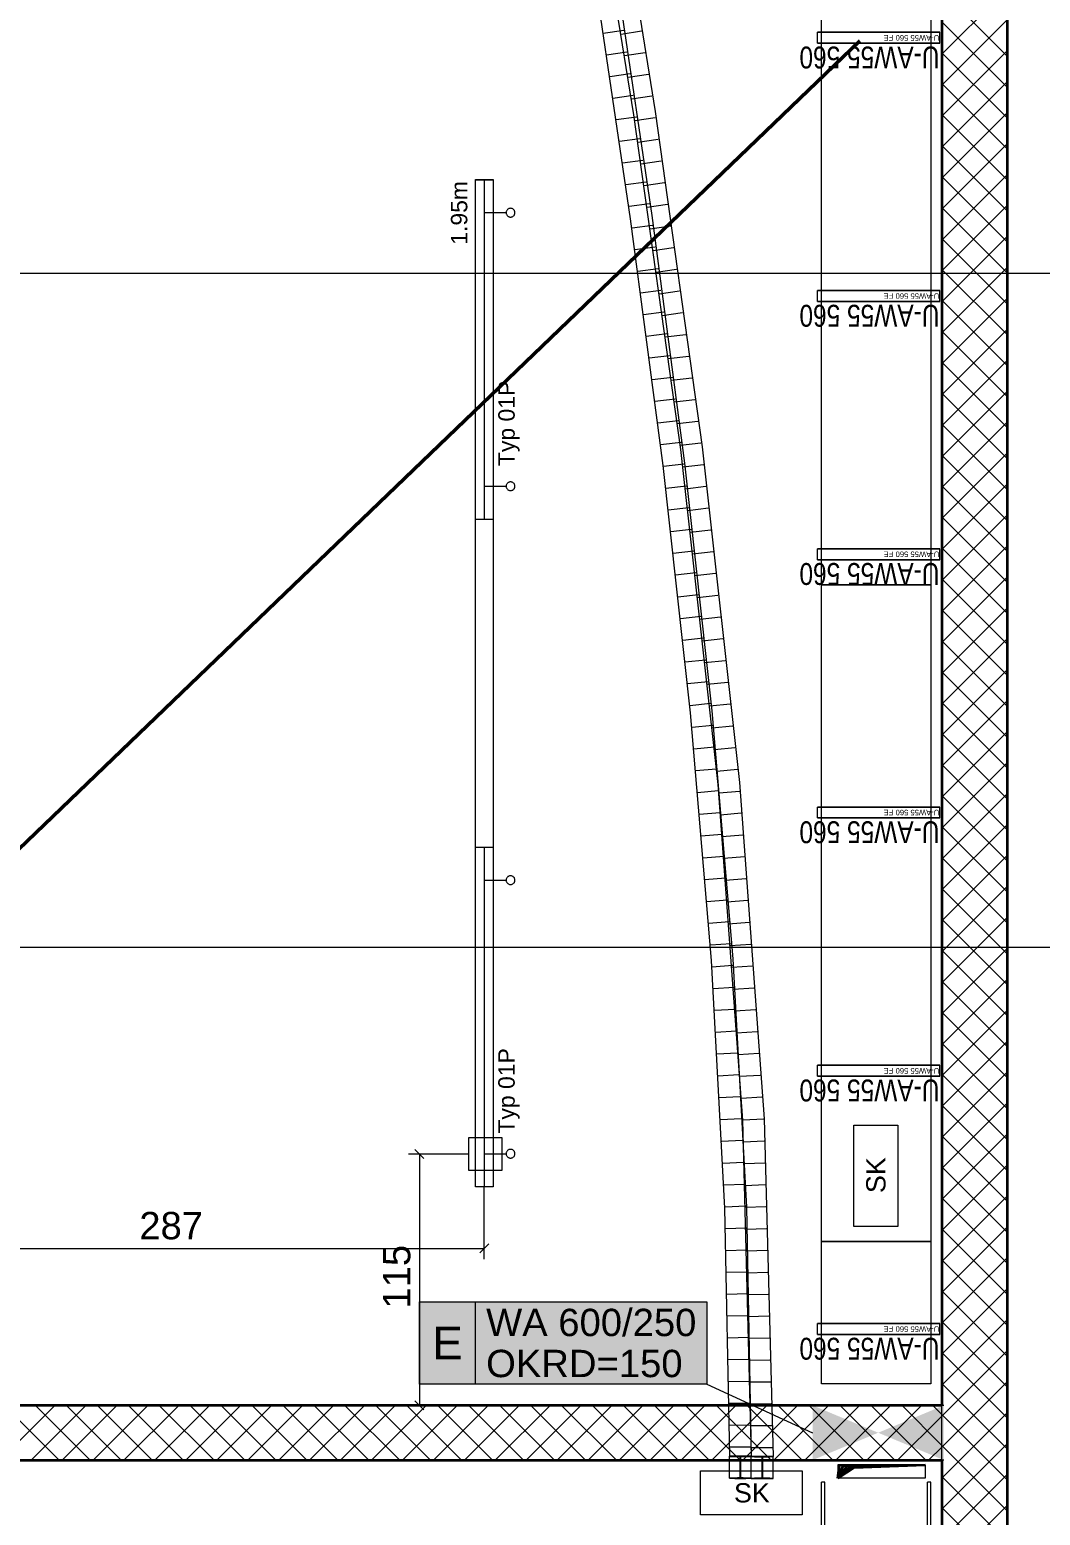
# Model space of a CAD drawing. Extents: x -1132 to 613, y -179 to 712.
# Drawn here: x -30 to 62.4, y 147.8 to 283.5 of the extents above; entities that cross this region are included whole.
import ezdxf
from ezdxf.lldxf.tags import DXFTag

# ---------------------------------------------------------------- set-up
doc = ezdxf.new("R2010")
doc.units = 0
doc.linetypes.add('_Hiddenline_', pattern=[3, 2, -1])
doc.layers.get('0').update_dxf_attribs({"lineweight": 13})
for name, color, linetype, lineweight in [('A-WALL-____-MCUT', 7, 'Continuous', 35), ('A-WALL-____-PATT', 7, 'Continuous', 35), ('S-GRID-____-OTLN', 7, 'Continuous', 5)]:
    doc.layers.add(name, color=color, linetype=linetype, lineweight=lineweight)
for name, color, linetype, lineweight, true_color in [('EL01_VVV_Mass', 7, 'Continuous', 13, 0xb2b200), ('EL01_WAN_Aussparung Wand', 7, 'Continuous', 13, 0x7f5f3f), ('EL01_WAN_Aussparung Wand Text', 7, 'Continuous', 13, 0x7f5f3f), ('EL01_WAN_Leuchten', 7, 'Continuous', 13, 0x0080ff), ('EL01_WAN_Leuchtentyp', 7, 'Continuous', 13, 0x0099ff), ('EL01_WAN_Licht', 7, 'Continuous', 13, 0x0080ff), ('EL01_WAN_Schlaufkasten', 1, 'Continuous', 13, 0xff0000), ('EL01_WAN_Trassen', 40, 'Continuous', 13, 0xffbf00), ('EL01_WAN_Trassen Befestigung', 7, 'Continuous', 13, 0xb2b200), ('EL01_WAN_Verteiler', 1, 'Continuous', 13, 0xff0000), ('X_Geometrie', 3, 'Continuous', 50, 0x00ff00)]:
    doc.layers.add(name, color=color, linetype=linetype, lineweight=lineweight, true_color=true_color)
doc.styles.get("Standard").update_dxf_attribs({"font": 'arial.ttf'})
tags = doc.linetypes.add('_Rasterlinie_', pattern=[0.375, 0.2, -0.05, 0.075, -0.05]).pattern_tags.tags
tags[10:11] = [DXFTag(74, 4), DXFTag(75, 0), DXFTag(340, '0'), DXFTag(46, 1.0), DXFTag(50, 0.0), DXFTag(44, 0.0), DXFTag(45, 0.0)]
tags[8:9] = [DXFTag(74, 4), DXFTag(75, 0), DXFTag(340, '0'), DXFTag(46, 1.0), DXFTag(50, 0.0), DXFTag(44, 0.0), DXFTag(45, 0.0)]
tags[6:7] = [DXFTag(74, 4), DXFTag(75, 0), DXFTag(340, '0'), DXFTag(46, 1.0), DXFTag(50, 0.0), DXFTag(44, 0.0), DXFTag(45, 0.0)]
tags[4:5] = [DXFTag(74, 4), DXFTag(75, 0), DXFTag(340, '0'), DXFTag(46, 1.0), DXFTag(50, 0.0), DXFTag(44, 0.0), DXFTag(45, 0.0)]
tags = doc.linetypes.add('STRICHPUNKT2', pattern=[12.7, 6.35, -3.175, 0, -3.175]).pattern_tags.tags
tags[10:11] = [DXFTag(74, 4), DXFTag(75, 0), DXFTag(340, '0'), DXFTag(46, 0.0), DXFTag(50, 0.0), DXFTag(44, 0.0), DXFTag(45, 0.0)]
tags[8:9] = [DXFTag(74, 4), DXFTag(75, 0), DXFTag(340, '0'), DXFTag(46, 0.0), DXFTag(50, 0.0), DXFTag(44, 0.0), DXFTag(45, 0.0)]
tags[6:7] = [DXFTag(74, 4), DXFTag(75, 0), DXFTag(340, '0'), DXFTag(46, 0.0), DXFTag(50, 0.0), DXFTag(44, 0.0), DXFTag(45, 0.0)]
tags[4:5] = [DXFTag(74, 4), DXFTag(75, 0), DXFTag(340, '0'), DXFTag(46, 0.0), DXFTag(50, 0.0), DXFTag(44, 0.0), DXFTag(45, 0.0)]

# ---------------------------------------------------------------- blocks, each defined once
blk = doc.blocks.new('Referenz-A0UNPDE96I', base_point=(-1115.89, -117.37))
at = {"layer": 'A-WALL-____-MCUT', "color": 0, "linetype": 'Continuous', "ltscale": 0.35}
for p, q in [((59.39, -113.6), (59.39, 561.48)), ((53.39, 289.78), (53.39, 157.78)), ((53.39, 157.78), (-87.21, 157.78)), ((-87.21, 152.78), (53.39, 152.78)), ((53.39, 152.78), (53.39, 112.78))]:
    blk.add_line(p, q, dxfattribs=at)
at = {"layer": 'A-WALL-____-MCUT', "color": 0, "linetype": 'Continuous', "lineweight": 9, "ltscale": 0.13}
blk.add_line((53.39, 152.78), (53.39, 157.78), dxfattribs=at)
at = {"layer": 'A-WALL-____-PATT', "color": 0, "linetype": 'Continuous', "lineweight": 9, "ltscale": 0.13}
for p, q in [((53.39, 281.27), (59.39, 287.27)), ((59.39, 281.08), (53.39, 287.08)), ((53.39, 278.44), (59.39, 284.44)), ((59.39, 278.25), (53.39, 284.25)), ((53.39, 275.61), (59.39, 281.61)), ((59.39, 275.42), (53.39, 281.42)), ((53.39, 272.78), (59.39, 278.78)), ((59.39, 272.59), (53.39, 278.59)), ((53.39, 269.95), (59.39, 275.95)), ((59.39, 269.76), (53.39, 275.76)), ((53.39, 267.12), (59.39, 273.12)), ((59.39, 266.94), (53.39, 272.94)), ((53.39, 264.3), (59.39, 270.3)), ((59.39, 264.11), (53.39, 270.11)), ((53.39, 261.47), (59.39, 267.47)), ((59.39, 261.28), (53.39, 267.28)), ((53.39, 258.64), (59.39, 264.64)), ((59.39, 258.45), (53.39, 264.45)), ((53.39, 255.81), (59.39, 261.81)), ((59.39, 255.62), (53.39, 261.62)), ((53.39, 252.98), (59.39, 258.98)), ((59.39, 252.79), (53.39, 258.79)), ((53.39, 250.15), (59.39, 256.15)), ((59.39, 249.96), (53.39, 255.96)), ((53.39, 247.33), (59.39, 253.33)), ((59.39, 247.14), (53.39, 253.14)), ((53.39, 244.5), (59.39, 250.5)), ((59.39, 244.31), (53.39, 250.31)), ((53.39, 241.67), (59.39, 247.67)), ((59.39, 241.48), (53.39, 247.48)), ((53.39, 238.84), (59.39, 244.84)), ((59.39, 238.65), (53.39, 244.65)), ((53.39, 236.01), (59.39, 242.01)), ((59.39, 235.82), (53.39, 241.82)), ((53.39, 233.18), (59.39, 239.18)), ((59.39, 232.99), (53.39, 238.99)), ((53.39, 230.35), (59.39, 236.35)), ((59.39, 230.17), (53.39, 236.17)), ((53.39, 227.53), (59.39, 233.53)), ((59.39, 227.34), (53.39, 233.34)), ((53.39, 224.7), (59.39, 230.7)), ((59.39, 224.51), (53.39, 230.51)), ((53.39, 221.87), (59.39, 227.87)), ((59.39, 221.68), (53.39, 227.68)), ((53.39, 219.04), (59.39, 225.04)), ((59.39, 218.85), (53.39, 224.85)), ((53.39, 216.21), (59.39, 222.21)), ((59.39, 216.02), (53.39, 222.02)), ((53.39, 213.38), (59.39, 219.38)), ((59.39, 213.2), (53.39, 219.2)), ((53.39, 210.56), (59.39, 216.56)), ((59.39, 210.37), (53.39, 216.37)), ((53.39, 207.73), (59.39, 213.73)), ((59.39, 207.54), (53.39, 213.54)), ((53.39, 204.9), (59.39, 210.9)), ((59.39, 204.71), (53.39, 210.71)), ((53.39, 202.07), (59.39, 208.07)), ((59.39, 201.88), (53.39, 207.88)), ((53.39, 199.24), (59.39, 205.24)), ((59.39, 199.05), (53.39, 205.05)), ((53.39, 196.41), (59.39, 202.41)), ((59.39, 196.22), (53.39, 202.22)), ((53.39, 193.59), (59.39, 199.59)), ((59.39, 193.4), (53.39, 199.4)), ((53.39, 190.76), (59.39, 196.76)), ((59.39, 190.57), (53.39, 196.57)), ((53.39, 187.93), (59.39, 193.93)), ((59.39, 187.74), (53.39, 193.74)), ((53.39, 185.1), (59.39, 191.1)), ((59.39, 184.91), (53.39, 190.91)), ((53.39, 182.27), (59.39, 188.27)), ((59.39, 182.08), (53.39, 188.08)), ((53.39, 179.44), (59.39, 185.44)), ((59.39, 179.25), (53.39, 185.25)), ((53.39, 176.61), (59.39, 182.61)), ((59.39, 176.43), (53.39, 182.43)), ((53.39, 173.79), (59.39, 179.79)), ((59.39, 173.6), (53.39, 179.6)), ((53.39, 170.96), (59.39, 176.96)), ((59.39, 170.77), (53.39, 176.77)), ((53.39, 168.13), (59.39, 174.13)), ((59.39, 167.94), (53.39, 173.94)), ((53.39, 165.3), (59.39, 171.3)), ((59.39, 165.11), (53.39, 171.11)), ((53.39, 162.47), (59.39, 168.47)), ((59.39, 162.28), (53.39, 168.28)), ((53.39, 159.64), (59.39, 165.64)), ((59.39, 159.46), (53.39, 165.46)), ((53.39, 156.82), (59.39, 162.82)), ((59.39, 156.63), (53.39, 162.63)), ((53.39, 153.99), (59.39, 159.99)), ((59.39, 153.8), (53.39, 159.8)), ((-32.68, 152.78), (-27.68, 157.78)), ((-27.28, 152.78), (-32.28, 157.78)), ((-29.85, 152.78), (-24.85, 157.78)), ((-24.45, 152.78), (-29.45, 157.78)), ((-27.02, 152.78), (-22.02, 157.78)), ((-21.62, 152.78), (-26.62, 157.78)), ((-24.19, 152.78), (-19.19, 157.78)), ((-18.79, 152.78), (-23.79, 157.78)), ((-21.36, 152.78), (-16.36, 157.78)), ((-15.96, 152.78), (-20.96, 157.78)), ((-18.53, 152.78), (-13.53, 157.78)), ((-13.13, 152.78), (-18.13, 157.78)), ((-15.71, 152.78), (-10.71, 157.78)), ((-10.31, 152.78), (-15.31, 157.78)), ((-12.88, 152.78), (-7.88, 157.78)), ((-7.48, 152.78), (-12.48, 157.78)), ((-10.05, 152.78), (-5.05, 157.78)), ((-4.65, 152.78), (-9.65, 157.78)), ((-7.22, 152.78), (-2.22, 157.78)), ((-1.82, 152.78), (-6.82, 157.78)), ((-4.39, 152.78), (0.61, 157.78)), ((1.01, 152.78), (-3.99, 157.78)), ((-1.56, 152.78), (3.44, 157.78)), ((3.84, 152.78), (-1.16, 157.78)), ((1.26, 152.78), (6.26, 157.78)), ((6.67, 152.78), (1.67, 157.78)), ((4.09, 152.78), (9.09, 157.78)), ((9.49, 152.78), (4.49, 157.78)), ((6.92, 152.78), (11.92, 157.78)), ((12.32, 152.78), (7.32, 157.78)), ((9.75, 152.78), (14.75, 157.78)), ((15.15, 152.78), (10.15, 157.78)), ((12.58, 152.78), (17.58, 157.78)), ((17.98, 152.78), (12.98, 157.78)), ((15.41, 152.78), (20.41, 157.78)), ((20.81, 152.78), (15.81, 157.78)), ((18.24, 152.78), (23.24, 157.78)), ((23.64, 152.78), (18.64, 157.78)), ((21.06, 152.78), (26.06, 157.78)), ((26.46, 152.78), (21.46, 157.78)), ((23.89, 152.78), (28.89, 157.78)), ((29.29, 152.78), (24.29, 157.78)), ((26.72, 152.78), (31.72, 157.78)), ((32.12, 152.78), (27.12, 157.78)), ((29.55, 152.78), (34.55, 157.78)), ((34.95, 152.78), (29.95, 157.78)), ((32.38, 152.78), (37.38, 157.78)), ((37.78, 152.78), (32.78, 157.78)), ((35.21, 152.78), (40.21, 157.78)), ((40.61, 152.78), (35.61, 157.78)), ((38.03, 152.78), (43.03, 157.78)), ((43.43, 152.78), (38.43, 157.78)), ((40.86, 152.78), (45.86, 157.78)), ((46.26, 152.78), (41.26, 157.78)), ((43.69, 152.78), (48.69, 157.78)), ((49.09, 152.78), (44.09, 157.78)), ((46.52, 152.78), (51.52, 157.78)), ((51.92, 152.78), (46.92, 157.78)), ((53.39, 154.14), (49.75, 157.78)), ((53.39, 156.97), (52.58, 157.78)), ((49.35, 152.78), (53.39, 156.82)), ((53.39, 151.16), (59.39, 157.16)), ((59.39, 150.97), (53.39, 156.97)), ((52.18, 152.78), (53.39, 153.99)), ((53.39, 148.33), (59.39, 154.33)), ((59.39, 148.14), (53.39, 154.14)), ((53.39, 145.5), (59.39, 151.5)), ((59.39, 145.31), (53.39, 151.31)), ((53.39, 142.67), (59.39, 148.67)), ((59.39, 142.48), (53.39, 148.48))]:
    blk.add_line(p, q, dxfattribs=at)
at = {"layer": 'S-GRID-____-OTLN', "color": 0, "linetype": '_Rasterlinie_', "ltscale": 0.13}
for p, q in [((-1107.61, 261.28), (119.38, 261.28)), ((-1107.61, 199.68), (103.38, 199.68))]:
    blk.add_line(p, q, dxfattribs=at)
at = {"layer": 'X_Geometrie', "color": 0, "linetype": 'Continuous', "ltscale": 0.5}
blk.add_line((-81.71, 159.91), (45.9, 282.51), dxfattribs=at)
blk = doc.blocks.new('IfcObject-A0UNPDHP6I', base_point=(40.67, 279.98))
at = {"layer": 'EL01_WAN_Trassen', "linetype": 'ByBlock', "lineweight": -2, "ltscale": 0.13}
for p, q in [((42.02, 282.28), (42.02, 283.28)), ((42.02, 282.28), (42.02, 283.28)), ((53.22, 283.28), (42.02, 283.28)), ((42.02, 283.28), (42.02, 283.28)), ((42.02, 283.28), (53.22, 283.28)), ((53.22, 282.28), (53.22, 283.28)), ((53.22, 282.28), (53.22, 283.28)), ((53.22, 283.28), (53.22, 283.28)), ((53.22, 282.28), (42.02, 282.28)), ((42.02, 282.28), (42.02, 282.28)), ((42.02, 282.28), (53.22, 282.28)), ((53.22, 282.28), (53.22, 282.28))]:
    blk.add_line(p, q, dxfattribs=at)
at = {"layer": 'EL01_WAN_Trassen', "lineweight": -2, "attachment_point": 1, "rotation": 180}
for s, insert, char_height in [('{\\fArial;U-AW55 560 FE}', (53.16, 282.53), 0.5), ('{\\W0.8;\\fArial;U-AW55 560}', (53.17, 279.98), 2)]:
    blk.add_mtext(s, dxfattribs=dict(at, insert=insert, char_height=char_height))
blk = doc.blocks.new('IfcObject-A0UNPDI76I', base_point=(40.67, 185.58))
at = {"layer": 'EL01_WAN_Trassen', "linetype": 'ByBlock', "lineweight": -2, "ltscale": 0.13}
for p, q in [((42.02, 187.88), (42.02, 188.88)), ((42.02, 187.88), (42.02, 188.88)), ((53.22, 188.88), (42.02, 188.88)), ((42.02, 188.88), (42.02, 188.88)), ((42.02, 188.88), (53.22, 188.88)), ((53.22, 187.88), (53.22, 188.88)), ((53.22, 187.88), (53.22, 188.88)), ((53.22, 188.88), (53.22, 188.88)), ((53.22, 187.88), (42.02, 187.88)), ((42.02, 187.88), (42.02, 187.88)), ((42.02, 187.88), (53.22, 187.88)), ((53.22, 187.88), (53.22, 187.88))]:
    blk.add_line(p, q, dxfattribs=at)
at = {"layer": 'EL01_WAN_Trassen', "lineweight": -2, "attachment_point": 1, "rotation": 180}
for s, insert, char_height in [('{\\W0.8;\\fArial;U-AW55 560}', (53.17, 185.58), 2), ('{\\fArial;U-AW55 560 FE}', (53.16, 188.13), 0.5)]:
    blk.add_mtext(s, dxfattribs=dict(at, insert=insert, char_height=char_height))
blk = doc.blocks.new('Kabelkanal-A0UNPDM76I', base_point=(42.39, 159.78))
at = {"color": 0, "linetype": 'ByBlock', "lineweight": -2, "ltscale": 0.13}
for p, q in [((42.39, 159.78), (42.39, 172.78)), ((42.39, 172.78), (52.39, 172.78)), ((52.39, 172.78), (52.39, 159.78)), ((52.39, 159.78), (42.39, 159.78))]:
    blk.add_line(p, q, dxfattribs=at)
blk = doc.blocks.new('Kabelkanal-A0UNPDO56I', base_point=(42.39, 172.78))
at = {"color": 0, "linetype": 'ByBlock', "lineweight": -2, "ltscale": 0.13}
for p, q in [((42.39, 172.78), (42.39, 232.78)), ((42.39, 232.78), (52.39, 232.78)), ((52.39, 232.78), (52.39, 172.78)), ((52.39, 172.78), (42.39, 172.78))]:
    blk.add_line(p, q, dxfattribs=at)
blk = doc.blocks.new('Kabelleiter-A0UNPDO76I', base_point=(42.39, 124.78))
at = {"color": 0, "linetype": 'ByBlock', "lineweight": -2, "ltscale": 0.13}
for p, q in [((42.39, 124.78), (42.39, 150.78)), ((42.69, 150.78), (42.39, 150.78)), ((42.69, 124.78), (42.69, 150.78)), ((52.09, 124.78), (52.09, 150.78)), ((52.39, 150.78), (52.09, 150.78)), ((52.39, 124.78), (52.39, 150.78)), ((52.39, 145.53), (42.39, 145.53)), ((42.39, 145.53), (42.39, 145.03)), ((52.39, 145.53), (52.39, 145.03)), ((52.39, 145.03), (42.39, 145.03)), ((52.39, 139.53), (42.39, 139.53)), ((42.39, 139.53), (42.39, 139.03)), ((52.39, 139.03), (42.39, 139.03)), ((52.39, 139.53), (52.39, 139.03)), ((52.39, 133.53), (42.39, 133.53)), ((42.39, 133.53), (42.39, 133.03)), ((52.39, 133.53), (52.39, 133.03)), ((52.39, 133.03), (42.39, 133.03)), ((52.39, 127.53), (42.39, 127.53)), ((42.39, 127.53), (42.39, 127.03)), ((52.39, 127.03), (42.39, 127.03)), ((52.39, 127.53), (52.39, 127.03)), ((42.69, 124.78), (42.39, 124.78)), ((52.39, 124.78), (52.09, 124.78))]:
    blk.add_line(p, q, dxfattribs=at)
blk = doc.blocks.new('Kabelkanal-A0UNPDOV6I', base_point=(43.87, 151.16))
at = {"color": 0, "linetype": 'ByBlock', "lineweight": -2, "ltscale": 0.13}
for p, q in [((43.87, 152.36), (43.87, 151.16)), ((51.87, 152.36), (43.87, 152.36)), ((51.87, 152.36), (51.87, 151.16)), ((51.87, 151.16), (43.87, 151.16))]:
    blk.add_line(p, q, dxfattribs=at)
at = {"color": 0, "lineweight": 35}
for p, q in [((43.87, 151.16), (44.04, 152.33)), ((43.87, 151.16), (44.38, 152.28)), ((43.87, 151.16), (44.71, 152.23)), ((43.87, 151.16), (45.05, 152.18)), ((43.87, 151.16), (45.39, 152.13)), ((44.04, 152.33), (51.87, 152.36)), ((44.38, 152.28), (51.87, 152.36)), ((44.71, 152.23), (51.87, 152.36)), ((45.05, 152.18), (51.87, 152.36)), ((45.39, 152.13), (51.87, 152.36))]:
    blk.add_line(p, q, dxfattribs=at)
at = {"color": 0, "linetype": '_Hiddenline_', "lineweight": 18}
for p, q in [((45.27, 152.15), (43.87, 151.16)), ((51.87, 152.36), (45.27, 152.15))]:
    blk.add_line(p, q, dxfattribs=at)
blk = doc.blocks.new('IfcObject-A0UNPDOZ6I', base_point=(40.67, 232.78))
at = {"layer": 'EL01_WAN_Trassen', "linetype": 'ByBlock', "lineweight": -2, "ltscale": 0.13}
for p, q in [((42.02, 235.08), (42.02, 236.08)), ((42.02, 235.08), (42.02, 236.08)), ((53.22, 236.08), (42.02, 236.08)), ((42.02, 236.08), (42.02, 236.08)), ((42.02, 236.08), (53.22, 236.08)), ((53.22, 235.08), (42.02, 235.08)), ((42.02, 235.08), (42.02, 235.08)), ((42.02, 235.08), (53.22, 235.08)), ((53.22, 235.08), (53.22, 236.08)), ((53.22, 235.08), (53.22, 236.08)), ((53.22, 236.08), (53.22, 236.08)), ((53.22, 235.08), (53.22, 235.08))]:
    blk.add_line(p, q, dxfattribs=at)
at = {"layer": 'EL01_WAN_Trassen', "lineweight": -2, "attachment_point": 1, "rotation": 180}
for s, insert, char_height in [('{\\fArial;U-AW55 560 FE}', (53.16, 235.33), 0.5), ('{\\W0.8;\\fArial;U-AW55 560}', (53.17, 232.78), 2)]:
    blk.add_mtext(s, dxfattribs=dict(at, insert=insert, char_height=char_height))
blk = doc.blocks.new('Wanddurchbruch-A0UNPDQB6I', base_point=(41.57, 152.8))
at = {"color": 0, "linetype": 'ByBlock', "lineweight": -2, "ltscale": 0.13}
for p, q in [((53.57, 157.8), (41.57, 157.8)), ((53.57, 152.8), (41.57, 152.8))]:
    blk.add_line(p, q, dxfattribs=at)
for points in [[(47.57, 155.3), (41.57, 155.3), (41.57, 157.8)], [(53.57, 155.3), (47.57, 155.3), (53.57, 157.8)], [(41.57, 152.8), (47.57, 155.3), (41.57, 155.3)], [(53.57, 152.8), (53.57, 155.3), (47.57, 155.3)]]:
    blk.add_solid(points, dxfattribs=at)
blk = doc.blocks.new('Durchbruch beschriften-A0UNPDQD6I', base_point=(5.65, 155.3))
at = {"color": 0, "linetype": 'ByBlock', "lineweight": -2, "ltscale": 0.13}
for p, q in [((5.65, 159.75), (5.65, 167.25)), ((5.65, 167.25), (31.92, 167.25)), ((10.77, 159.75), (10.77, 167.25)), ((31.92, 167.25), (31.92, 159.75)), ((31.92, 159.75), (5.65, 159.75)), ((31.92, 159.75), (41.57, 155.3))]:
    blk.add_line(p, q, dxfattribs=at)
at = {"color": 7, "linetype": 'ByBlock', "lineweight": -2, "ltscale": 0.13, "true_color": 0xffffff}
for points in [[(31.92, 159.75), (5.65, 159.75), (31.92, 167.25)], [(5.65, 159.75), (31.92, 167.25), (5.65, 167.25)], [(31.92, 167.25), (5.65, 167.25), (5.65, 167.25)], [(31.92, 159.75), (31.92, 159.75), (5.65, 159.75)]]:
    blk.add_solid(points, dxfattribs=at)
at = {"color": 0, "linetype": 'ByBlock', "lineweight": -2, "ltscale": 0.13, "char_height": 2.5, "attachment_point": 1}
for s, insert in [('{\\fArial; WA 600/250 }', (10.77, 166.63)), ('{\\fArial; OKRD=150 }', (10.77, 162.88))]:
    blk.add_mtext(s, dxfattribs=dict(at, insert=insert))
at = {"color": 40, "linetype": 'ByBlock', "lineweight": -2, "ltscale": 0.13, "true_color": 0xffbf00, "insert": (6.81, 165), "char_height": 3, "attachment_point": 1}
blk.add_mtext('{\\fArial;E}', dxfattribs=at)
blk = doc.blocks.new('IfcObject-A0UNPDR76I', base_point=(40.67, 161.98))
at = {"layer": 'EL01_WAN_Trassen', "linetype": 'ByBlock', "lineweight": -2, "ltscale": 0.13}
for p, q in [((42.02, 164.28), (42.02, 165.28)), ((42.02, 164.28), (42.02, 165.28)), ((53.22, 165.28), (42.02, 165.28)), ((42.02, 165.28), (42.02, 165.28)), ((42.02, 165.28), (53.22, 165.28)), ((53.22, 164.28), (42.02, 164.28)), ((42.02, 164.28), (42.02, 164.28)), ((42.02, 164.28), (53.22, 164.28)), ((53.22, 164.28), (53.22, 165.28)), ((53.22, 164.28), (53.22, 165.28)), ((53.22, 165.28), (53.22, 165.28)), ((53.22, 164.28), (53.22, 164.28))]:
    blk.add_line(p, q, dxfattribs=at)
at = {"layer": 'EL01_WAN_Trassen', "lineweight": -2, "attachment_point": 1, "rotation": 180}
for s, insert, char_height in [('{\\fArial;U-AW55 560 FE}', (53.16, 164.53), 0.5), ('{\\W0.8;\\fArial;U-AW55 560}', (53.17, 161.98), 2)]:
    blk.add_mtext(s, dxfattribs=dict(at, insert=insert, char_height=char_height))
blk = doc.blocks.new('Kabelkanal-A0UNPDR96I', base_point=(42.39, 232.78))
at = {"color": 0, "linetype": 'ByBlock', "lineweight": -2, "ltscale": 0.13}
for p, q in [((42.39, 232.78), (42.39, 287.78)), ((42.39, 287.78), (52.39, 287.78)), ((52.39, 287.78), (52.39, 232.78)), ((52.39, 232.78), (42.39, 232.78))]:
    blk.add_line(p, q, dxfattribs=at)
blk = doc.blocks.new('IfcObject-A0UNPDSL6I', base_point=(40.67, 209.18))
at = {"layer": 'EL01_WAN_Trassen', "linetype": 'ByBlock', "lineweight": -2, "ltscale": 0.13}
for p, q in [((42.02, 211.48), (42.02, 212.48)), ((42.02, 211.48), (42.02, 212.48)), ((53.22, 212.48), (42.02, 212.48)), ((42.02, 212.48), (42.02, 212.48)), ((42.02, 212.48), (53.22, 212.48)), ((53.22, 211.48), (53.22, 212.48)), ((53.22, 211.48), (53.22, 212.48)), ((53.22, 212.48), (53.22, 212.48)), ((53.22, 211.48), (42.02, 211.48)), ((42.02, 211.48), (42.02, 211.48)), ((42.02, 211.48), (53.22, 211.48)), ((53.22, 211.48), (53.22, 211.48))]:
    blk.add_line(p, q, dxfattribs=at)
at = {"layer": 'EL01_WAN_Trassen', "lineweight": -2, "attachment_point": 1, "rotation": 180}
for s, insert, char_height in [('{\\fArial;U-AW55 560 FE}', (53.16, 211.73), 0.5), ('{\\W0.8;\\fArial;U-AW55 560}', (53.17, 209.18), 2)]:
    blk.add_mtext(s, dxfattribs=dict(at, insert=insert, char_height=char_height))
blk = doc.blocks.new('IfcObject-A0UNPDT56I', base_point=(40.67, 256.38))
at = {"layer": 'EL01_WAN_Trassen', "linetype": 'ByBlock', "lineweight": -2, "ltscale": 0.13}
for p, q in [((42.02, 258.68), (42.02, 259.68)), ((42.02, 258.68), (42.02, 259.68)), ((53.22, 259.68), (42.02, 259.68)), ((42.02, 259.68), (42.02, 259.68)), ((42.02, 259.68), (53.22, 259.68)), ((53.22, 258.68), (53.22, 259.68)), ((53.22, 258.68), (53.22, 259.68)), ((53.22, 259.68), (53.22, 259.68)), ((53.22, 258.68), (42.02, 258.68)), ((42.02, 258.68), (42.02, 258.68)), ((42.02, 258.68), (53.22, 258.68)), ((53.22, 258.68), (53.22, 258.68))]:
    blk.add_line(p, q, dxfattribs=at)
at = {"layer": 'EL01_WAN_Trassen', "lineweight": -2, "attachment_point": 1, "rotation": 180}
for s, insert, char_height in [('{\\fArial;U-AW55 560 FE}', (53.16, 258.93), 0.5), ('{\\W0.8;\\fArial;U-AW55 560}', (53.17, 256.38), 2)]:
    blk.add_mtext(s, dxfattribs=dict(at, insert=insert, char_height=char_height))
blk = doc.blocks.new('Maß-A0UNPE5V6I', base_point=(-46.33, 171.15))
at = {"color": 0, "lineweight": -2}
for p, q in [((-45.91, 171.15), (-45.91, 177.88)), ((11.57, 171.15), (11.57, 177.78)), ((-45.5, 172.56), (-46.33, 171.73)), ((11.98, 172.56), (11.16, 171.73)), ((-45.91, 172.15), (11.57, 172.15))]:
    blk.add_line(p, q, dxfattribs=at)
at = {"color": 0, "lineweight": -2, "insert": (-19.96, 175.48), "char_height": 2.5, "attachment_point": 1}
blk.add_mtext('{\\fArial;287}', dxfattribs=at)
blk = doc.blocks.new('Wickelfalzrohr-A0UNPEF56I', base_point=(35.97, 151.11))
at = {"color": 0, "lineweight": -2}
for p, q in [((36.01, 153.13), (35.97, 153.13)), ((35.97, 153.13), (36.01, 153.12)), ((35.97, 151.13), (35.97, 153.13)), ((36.11, 153.13), (36.01, 153.13)), ((36.01, 153.12), (36.11, 153.12)), ((36.27, 153.14), (36.11, 153.13)), ((36.11, 153.12), (36.27, 153.11)), ((36.47, 153.14), (36.27, 153.14)), ((36.27, 153.11), (36.47, 153.11)), ((36.71, 153.14), (36.47, 153.14)), ((36.47, 153.11), (36.71, 153.11)), ((36.97, 153.14), (36.71, 153.14)), ((36.71, 153.11), (36.97, 153.11)), ((37.23, 153.14), (36.97, 153.14)), ((36.97, 153.11), (37.23, 153.11)), ((37.47, 153.14), (37.23, 153.14)), ((37.23, 153.11), (37.47, 153.11)), ((37.68, 153.14), (37.47, 153.14)), ((37.47, 153.11), (37.68, 153.11)), ((37.84, 153.13), (37.68, 153.14)), ((37.68, 153.11), (37.84, 153.12)), ((37.94, 153.13), (37.84, 153.13)), ((37.84, 153.12), (37.94, 153.12)), ((37.94, 153.12), (37.97, 153.13)), ((37.97, 153.13), (37.94, 153.13)), ((37.97, 151.13), (37.97, 153.13)), ((36.01, 151.13), (35.97, 151.13)), ((35.97, 151.13), (36.01, 151.12)), ((36.11, 151.13), (36.01, 151.13)), ((36.01, 151.12), (36.11, 151.12)), ((36.27, 151.14), (36.11, 151.13)), ((36.11, 151.12), (36.27, 151.11)), ((36.47, 151.14), (36.27, 151.14)), ((36.27, 151.11), (36.47, 151.11)), ((36.71, 151.14), (36.47, 151.14)), ((36.47, 151.11), (36.71, 151.11)), ((36.97, 151.14), (36.71, 151.14)), ((36.71, 151.11), (36.97, 151.11)), ((37.23, 151.14), (36.97, 151.14)), ((36.97, 151.11), (37.23, 151.11)), ((37.47, 151.14), (37.23, 151.14)), ((37.23, 151.11), (37.47, 151.11)), ((37.68, 151.14), (37.47, 151.14)), ((37.47, 151.11), (37.68, 151.11)), ((37.84, 151.13), (37.68, 151.14)), ((37.68, 151.11), (37.84, 151.12)), ((37.94, 151.13), (37.84, 151.13)), ((37.84, 151.12), (37.94, 151.12)), ((37.94, 151.12), (37.97, 151.13)), ((37.97, 151.13), (37.94, 151.13))]:
    blk.add_line(p, q, dxfattribs=at)
at = {"color": 0, "linetype": 'STRICHPUNKT2', "lineweight": 25, "ltscale": 0.25}
blk.add_line((36.97, 153.13), (36.97, 151.13), dxfattribs=at)
blk = doc.blocks.new('Schlaufkasten Decke (multi)-A0UNPELJ6I', base_point=(45.36, 174.14))
at = {"color": 0, "linetype": 'ByBlock', "lineweight": -2, "ltscale": 0.13}
for p, q in [((45.36, 183.42), (49.36, 183.42)), ((45.36, 174.14), (45.36, 183.42)), ((49.36, 183.42), (49.36, 174.14)), ((49.36, 174.14), (45.36, 174.14))]:
    blk.add_line(p, q, dxfattribs=at)
at = {"color": 0, "linetype": 'ByBlock', "lineweight": -2, "ltscale": 0.13, "insert": (46.48, 177.2), "char_height": 1.76, "attachment_point": 1, "rotation": 90}
blk.add_mtext('{\\fArial;SK}', dxfattribs=at)
blk = doc.blocks.new('Maß-A0UNPEUD6I', base_point=(2.31, 157.39))
at = {"color": 0, "lineweight": -2}
for p, q in [((4.65, 180.78), (10.16, 180.78)), ((6.06, 180.36), (5.23, 181.19)), ((5.65, 180.78), (5.65, 157.8)), ((4.65, 157.8), (41.57, 157.8)), ((6.06, 157.39), (5.23, 158.22))]:
    blk.add_line(p, q, dxfattribs=at)
at = {"color": 0, "lineweight": -2, "insert": (2.31, 166.64), "char_height": 2.5, "attachment_point": 1, "rotation": 90}
blk.add_mtext('{\\fArial;115}', dxfattribs=at)
blk = doc.blocks.new('Schlaufkasten Decke (multi)-A0UNPEXN6I', base_point=(31.33, 147.81))
at = {"color": 0, "lineweight": -2}
for p, q in [((31.33, 151.81), (40.61, 151.81)), ((31.33, 147.81), (31.33, 151.81)), ((40.61, 151.81), (40.61, 147.81)), ((40.61, 147.81), (31.33, 147.81))]:
    blk.add_line(p, q, dxfattribs=at)
at = {"color": 0, "lineweight": -2, "insert": (34.39, 150.69), "char_height": 1.76, "attachment_point": 1}
blk.add_mtext('{\\fArial;SK}', dxfattribs=at)
blk = doc.blocks.new('Wickelfalzrohr-A0UNPF3J6I', base_point=(33.97, 151.13))
at = {"color": 0, "lineweight": -2}
for p, q in [((34.01, 153.15), (33.97, 153.15)), ((33.97, 153.15), (34.01, 153.14)), ((33.97, 151.15), (33.97, 153.15)), ((34.11, 153.16), (34.01, 153.15)), ((34.01, 153.14), (34.11, 153.14)), ((34.27, 153.16), (34.11, 153.16)), ((34.11, 153.14), (34.27, 153.14)), ((34.47, 153.16), (34.27, 153.16)), ((34.27, 153.14), (34.47, 153.13)), ((34.71, 153.17), (34.47, 153.16)), ((34.47, 153.13), (34.71, 153.13)), ((34.97, 153.17), (34.71, 153.17)), ((34.71, 153.13), (34.97, 153.13)), ((35.23, 153.17), (34.97, 153.17)), ((34.97, 153.13), (35.23, 153.13)), ((35.47, 153.16), (35.23, 153.17)), ((35.23, 153.13), (35.47, 153.13)), ((35.68, 153.16), (35.47, 153.16)), ((35.47, 153.13), (35.68, 153.14)), ((35.84, 153.16), (35.68, 153.16)), ((35.68, 153.14), (35.84, 153.14)), ((35.94, 153.15), (35.84, 153.16)), ((35.84, 153.14), (35.94, 153.14)), ((35.94, 153.14), (35.97, 153.15)), ((35.97, 153.15), (35.94, 153.15)), ((35.97, 151.15), (35.97, 153.15)), ((34.01, 151.15), (33.97, 151.15)), ((33.97, 151.15), (34.01, 151.14)), ((34.11, 151.16), (34.01, 151.15)), ((34.01, 151.14), (34.11, 151.14)), ((34.27, 151.16), (34.11, 151.16)), ((34.11, 151.14), (34.27, 151.14)), ((34.47, 151.16), (34.27, 151.16)), ((34.27, 151.14), (34.47, 151.13)), ((34.71, 151.17), (34.47, 151.16)), ((34.47, 151.13), (34.71, 151.13)), ((34.97, 151.17), (34.71, 151.17)), ((34.71, 151.13), (34.97, 151.13)), ((35.23, 151.17), (34.97, 151.17)), ((34.97, 151.13), (35.23, 151.13)), ((35.47, 151.16), (35.23, 151.17)), ((35.23, 151.13), (35.47, 151.13)), ((35.68, 151.16), (35.47, 151.16)), ((35.47, 151.13), (35.68, 151.14)), ((35.84, 151.16), (35.68, 151.16)), ((35.68, 151.14), (35.84, 151.14)), ((35.94, 151.15), (35.84, 151.16)), ((35.84, 151.14), (35.94, 151.14)), ((35.94, 151.14), (35.97, 151.15)), ((35.97, 151.15), (35.94, 151.15))]:
    blk.add_line(p, q, dxfattribs=at)
at = {"color": 0, "linetype": 'STRICHPUNKT2', "lineweight": 25, "ltscale": 0.25}
blk.add_line((34.97, 153.15), (34.97, 151.15), dxfattribs=at)
blk = doc.blocks.new('Deckendose UP-A0UNPFMF6I', base_point=(10.16, 179.28))
at = {"color": 0, "lineweight": -2}
for p, q in [((10.16, 179.28), (10.16, 182.28)), ((10.16, 182.28), (13.16, 182.28)), ((13.16, 182.28), (13.16, 179.28)), ((13.16, 179.28), (10.16, 179.28))]:
    blk.add_line(p, q, dxfattribs=at)
blk = doc.blocks.new('Typ 01P-A0UNPFNL6I', base_point=(10.77, 177.78))
at = {"color": 0, "lineweight": -2}
for p, q in [((10.77, 269.82), (12.37, 269.82)), ((10.77, 177.78), (10.77, 269.82)), ((10.77, 269.8), (12.37, 269.8)), ((11.57, 269.8), (11.57, 238.8)), ((12.37, 269.82), (12.37, 177.78)), ((11.57, 266.8), (13.57, 266.8)), ((13.58, 266.9), (13.57, 266.85)), ((13.57, 266.85), (13.57, 266.8)), ((13.57, 266.8), (13.57, 266.75)), ((13.57, 266.75), (13.58, 266.69)), ((13.6, 266.95), (13.58, 266.9)), ((13.58, 266.69), (13.6, 266.65)), ((13.62, 267), (13.6, 266.95)), ((13.6, 266.65), (13.62, 266.6)), ((13.65, 267.04), (13.62, 267)), ((13.62, 266.6), (13.65, 266.55)), ((13.69, 267.08), (13.65, 267.04)), ((13.65, 266.55), (13.69, 266.52)), ((13.73, 267.12), (13.69, 267.08)), ((13.69, 266.52), (13.73, 266.48)), ((13.77, 267.14), (13.73, 267.12)), ((13.73, 266.48), (13.77, 266.45)), ((13.82, 267.17), (13.77, 267.14)), ((13.77, 266.45), (13.82, 266.43)), ((13.87, 267.18), (13.82, 267.17)), ((13.82, 266.43), (13.87, 266.41)), ((13.92, 267.19), (13.87, 267.18)), ((13.87, 266.41), (13.92, 266.4)), ((13.97, 267.2), (13.92, 267.19)), ((13.92, 266.4), (13.97, 266.4)), ((14.02, 267.19), (13.97, 267.2)), ((13.97, 266.4), (14.02, 266.4)), ((14.07, 267.18), (14.02, 267.19)), ((14.02, 266.4), (14.07, 266.41)), ((14.12, 267.17), (14.07, 267.18)), ((14.07, 266.41), (14.12, 266.43)), ((14.17, 267.14), (14.12, 267.17)), ((14.12, 266.43), (14.17, 266.45)), ((14.21, 267.12), (14.17, 267.14)), ((14.17, 266.45), (14.21, 266.48)), ((14.25, 267.08), (14.21, 267.12)), ((14.21, 266.48), (14.25, 266.52)), ((14.29, 267.04), (14.25, 267.08)), ((14.25, 266.52), (14.29, 266.55)), ((14.32, 267), (14.29, 267.04)), ((14.29, 266.55), (14.32, 266.6)), ((14.34, 266.95), (14.32, 267)), ((14.32, 266.6), (14.34, 266.65)), ((14.36, 266.9), (14.34, 266.95)), ((14.34, 266.65), (14.36, 266.69)), ((14.37, 266.85), (14.36, 266.9)), ((14.36, 266.69), (14.37, 266.75)), ((14.37, 266.8), (14.37, 266.85)), ((14.37, 266.75), (14.37, 266.8)), ((11.57, 241.8), (13.57, 241.8)), ((13.58, 241.9), (13.57, 241.85)), ((13.57, 241.85), (13.57, 241.8)), ((13.57, 241.8), (13.57, 241.75)), ((13.57, 241.75), (13.58, 241.69)), ((13.6, 241.95), (13.58, 241.9)), ((13.58, 241.69), (13.6, 241.65)), ((13.62, 242), (13.6, 241.95)), ((13.65, 242.04), (13.62, 242)), ((13.69, 242.08), (13.65, 242.04)), ((13.73, 242.12), (13.69, 242.08)), ((13.77, 242.14), (13.73, 242.12)), ((13.82, 242.17), (13.77, 242.14)), ((13.87, 242.18), (13.82, 242.17)), ((13.92, 242.19), (13.87, 242.18)), ((13.97, 242.2), (13.92, 242.19)), ((14.02, 242.19), (13.97, 242.2)), ((14.07, 242.18), (14.02, 242.19)), ((14.12, 242.17), (14.07, 242.18)), ((14.17, 242.14), (14.12, 242.17)), ((14.21, 242.12), (14.17, 242.14)), ((14.25, 242.08), (14.21, 242.12)), ((14.29, 242.04), (14.25, 242.08)), ((14.32, 242), (14.29, 242.04)), ((14.34, 241.95), (14.32, 242)), ((14.36, 241.9), (14.34, 241.95)), ((14.34, 241.65), (14.36, 241.69)), ((14.37, 241.85), (14.36, 241.9)), ((14.36, 241.69), (14.37, 241.75)), ((14.37, 241.8), (14.37, 241.85)), ((14.37, 241.75), (14.37, 241.8)), ((13.6, 241.65), (13.62, 241.6)), ((13.62, 241.6), (13.65, 241.55)), ((13.65, 241.55), (13.69, 241.52)), ((13.69, 241.52), (13.73, 241.48)), ((13.73, 241.48), (13.77, 241.45)), ((13.77, 241.45), (13.82, 241.43)), ((13.82, 241.43), (13.87, 241.41)), ((13.87, 241.41), (13.92, 241.4)), ((13.92, 241.4), (13.97, 241.4)), ((13.97, 241.4), (14.02, 241.4)), ((14.02, 241.4), (14.07, 241.41)), ((14.07, 241.41), (14.12, 241.43)), ((14.12, 241.43), (14.17, 241.45)), ((14.17, 241.45), (14.21, 241.48)), ((14.21, 241.48), (14.25, 241.52)), ((14.25, 241.52), (14.29, 241.55)), ((14.29, 241.55), (14.32, 241.6)), ((14.32, 241.6), (14.34, 241.65)), ((10.77, 238.8), (12.37, 238.8)), ((10.77, 208.8), (12.37, 208.8)), ((11.57, 208.8), (11.57, 177.8)), ((11.57, 205.8), (13.57, 205.8)), ((13.58, 205.9), (13.57, 205.85)), ((13.57, 205.85), (13.57, 205.8)), ((13.57, 205.8), (13.57, 205.75)), ((13.57, 205.75), (13.58, 205.69)), ((13.6, 205.95), (13.58, 205.9)), ((13.58, 205.69), (13.6, 205.65)), ((13.62, 206), (13.6, 205.95)), ((13.6, 205.65), (13.62, 205.6)), ((13.65, 206.04), (13.62, 206)), ((13.62, 205.6), (13.65, 205.55)), ((13.69, 206.08), (13.65, 206.04)), ((13.65, 205.55), (13.69, 205.52)), ((13.73, 206.12), (13.69, 206.08)), ((13.69, 205.52), (13.73, 205.48)), ((13.77, 206.14), (13.73, 206.12)), ((13.73, 205.48), (13.77, 205.45)), ((13.82, 206.17), (13.77, 206.14)), ((13.77, 205.45), (13.82, 205.43)), ((13.87, 206.18), (13.82, 206.17)), ((13.82, 205.43), (13.87, 205.41)), ((13.92, 206.19), (13.87, 206.18)), ((13.87, 205.41), (13.92, 205.4)), ((13.97, 206.2), (13.92, 206.19)), ((13.92, 205.4), (13.97, 205.4)), ((14.02, 206.19), (13.97, 206.2)), ((13.97, 205.4), (14.02, 205.4)), ((14.07, 206.18), (14.02, 206.19)), ((14.02, 205.4), (14.07, 205.41)), ((14.12, 206.17), (14.07, 206.18)), ((14.07, 205.41), (14.12, 205.43)), ((14.17, 206.14), (14.12, 206.17)), ((14.12, 205.43), (14.17, 205.45)), ((14.21, 206.12), (14.17, 206.14)), ((14.17, 205.45), (14.21, 205.48)), ((14.25, 206.08), (14.21, 206.12)), ((14.21, 205.48), (14.25, 205.52)), ((14.29, 206.04), (14.25, 206.08)), ((14.25, 205.52), (14.29, 205.55)), ((14.32, 206), (14.29, 206.04)), ((14.29, 205.55), (14.32, 205.6)), ((14.34, 205.95), (14.32, 206)), ((14.32, 205.6), (14.34, 205.65)), ((14.36, 205.9), (14.34, 205.95)), ((14.34, 205.65), (14.36, 205.69)), ((14.37, 205.85), (14.36, 205.9)), ((14.36, 205.69), (14.37, 205.75)), ((14.37, 205.8), (14.37, 205.85)), ((14.37, 205.75), (14.37, 205.8)), ((11.57, 180.8), (13.57, 180.8)), ((13.58, 180.9), (13.57, 180.85)), ((13.57, 180.85), (13.57, 180.8)), ((13.57, 180.8), (13.57, 180.75)), ((13.57, 180.75), (13.58, 180.69)), ((13.6, 180.95), (13.58, 180.9)), ((13.58, 180.69), (13.6, 180.65)), ((13.62, 181), (13.6, 180.95)), ((13.6, 180.65), (13.62, 180.6)), ((13.65, 181.04), (13.62, 181)), ((13.62, 180.6), (13.65, 180.55)), ((13.69, 181.08), (13.65, 181.04)), ((13.73, 181.12), (13.69, 181.08)), ((13.77, 181.14), (13.73, 181.12)), ((13.82, 181.17), (13.77, 181.14)), ((13.87, 181.18), (13.82, 181.17)), ((13.92, 181.19), (13.87, 181.18)), ((13.97, 181.2), (13.92, 181.19)), ((14.02, 181.19), (13.97, 181.2)), ((14.07, 181.18), (14.02, 181.19)), ((14.12, 181.17), (14.07, 181.18)), ((14.17, 181.14), (14.12, 181.17)), ((14.21, 181.12), (14.17, 181.14)), ((14.25, 181.08), (14.21, 181.12)), ((14.29, 181.04), (14.25, 181.08)), ((14.32, 181), (14.29, 181.04)), ((14.29, 180.55), (14.32, 180.6)), ((14.34, 180.95), (14.32, 181)), ((14.32, 180.6), (14.34, 180.65)), ((14.36, 180.9), (14.34, 180.95)), ((14.34, 180.65), (14.36, 180.69)), ((14.37, 180.85), (14.36, 180.9)), ((14.36, 180.69), (14.37, 180.75)), ((14.37, 180.8), (14.37, 180.85)), ((14.37, 180.75), (14.37, 180.8)), ((13.65, 180.55), (13.69, 180.52)), ((13.69, 180.52), (13.73, 180.48)), ((13.73, 180.48), (13.77, 180.45)), ((13.77, 180.45), (13.82, 180.43)), ((13.82, 180.43), (13.87, 180.41)), ((13.87, 180.41), (13.92, 180.4)), ((13.92, 180.4), (13.97, 180.4)), ((13.97, 180.4), (14.02, 180.4)), ((14.02, 180.4), (14.07, 180.41)), ((14.07, 180.41), (14.12, 180.43)), ((14.12, 180.43), (14.17, 180.45)), ((14.17, 180.45), (14.21, 180.48)), ((14.21, 180.48), (14.25, 180.52)), ((14.25, 180.52), (14.29, 180.55)), ((10.77, 177.8), (12.37, 177.8)), ((12.37, 177.78), (10.77, 177.78))]:
    blk.add_line(p, q, dxfattribs=at)
blk = doc.blocks.new('Bauteilbeschriftung-A0UNPFNN6I', base_point=(8.52, 263.87))
at = {"color": 0, "linetype": 'ByBlock', "lineweight": -2, "ltscale": 0.13, "insert": (8.52, 263.87), "char_height": 1.5, "attachment_point": 1, "rotation": 90}
blk.add_mtext('{\\fArial;1.95m}', dxfattribs=at)
blk = doc.blocks.new('Flexrohr-A0UNPFU56I', base_point=(0.13, 153.11))
at = {"color": 0, "lineweight": -2}
for p, q in [((20.3, 306.32), (25.2, 275.74)), ((22.28, 306.65), (27.18, 276.04)), ((24.08, 283.12), (25.94, 283.41)), ((24.4, 281.15), (26.26, 281.43)), ((24.71, 279.17), (26.57, 279.46)), ((25.03, 277.2), (26.89, 277.48)), ((25.2, 275.74), (29.5, 245.16)), ((27.18, 276.04), (31.48, 245.41)), ((25.34, 275.22), (27.19, 275.5)), ((25.61, 273.25), (27.47, 273.52)), ((25.89, 271.27), (27.75, 271.54)), ((26.17, 269.29), (28.03, 269.56)), ((26.45, 267.31), (28.31, 267.58)), ((26.72, 265.33), (28.59, 265.59)), ((27, 263.35), (28.86, 263.61)), ((27.28, 261.37), (29.14, 261.63)), ((27.56, 259.39), (29.42, 259.65)), ((27.84, 257.41), (29.7, 257.67)), ((28.11, 255.44), (29.98, 255.68)), ((28.39, 253.46), (30.26, 253.7)), ((28.67, 251.48), (30.53, 251.72)), ((28.95, 249.5), (30.81, 249.74)), ((29.23, 247.52), (31.09, 247.76)), ((29.5, 245.54), (31.37, 245.78)), ((29.5, 245.16), (32.91, 214.55)), ((31.48, 245.41), (34.9, 214.73)), ((29.74, 243.56), (31.6, 243.79)), ((29.96, 241.57), (31.82, 241.8)), ((30.18, 239.59), (32.05, 239.81)), ((30.4, 237.6), (32.27, 237.82)), ((30.62, 235.61), (32.49, 235.83)), ((30.84, 233.63), (32.71, 233.84)), ((31.06, 231.64), (32.93, 231.85)), ((31.29, 229.66), (33.15, 229.86)), ((31.51, 227.67), (33.38, 227.87)), ((31.73, 225.69), (33.6, 225.88)), ((31.95, 223.7), (33.82, 223.89)), ((32.17, 221.72), (34.04, 221.9)), ((32.39, 219.73), (34.26, 219.91)), ((32.61, 217.74), (34.48, 217.92)), ((32.83, 215.76), (34.71, 215.93)), ((32.91, 214.55), (35.16, 183.88)), ((34.9, 214.73), (37.16, 183.98)), ((33.03, 213.77), (34.9, 213.94)), ((33.17, 211.78), (35.05, 211.95)), ((33.32, 209.79), (35.19, 209.95)), ((33.47, 207.8), (35.34, 207.95)), ((33.61, 205.8), (35.49, 205.95)), ((33.76, 203.81), (35.63, 203.96)), ((33.9, 201.82), (35.78, 201.96)), ((34.05, 199.83), (35.93, 199.96)), ((34.2, 197.84), (36.07, 197.97)), ((34.34, 195.85), (36.22, 195.97)), ((34.49, 193.85), (36.36, 193.97)), ((34.63, 191.86), (36.51, 191.98)), ((34.78, 189.87), (36.66, 189.98)), ((34.93, 187.88), (36.8, 187.98)), ((35.07, 185.89), (36.95, 185.99)), ((35.16, 183.88), (35.97, 153.13)), ((35.22, 183.89), (37.1, 183.99)), ((37.16, 183.98), (37.97, 153.13)), ((35.27, 181.9), (37.15, 181.99)), ((35.33, 179.9), (37.2, 179.98)), ((35.38, 177.91), (37.26, 177.98)), ((35.43, 175.91), (37.31, 175.98)), ((35.48, 173.91), (37.36, 173.98)), ((35.54, 171.92), (37.42, 171.98)), ((35.59, 169.92), (37.47, 169.97)), ((35.64, 167.93), (37.52, 167.97)), ((35.7, 165.93), (37.57, 165.97)), ((35.75, 163.94), (37.63, 163.97)), ((35.8, 161.94), (37.68, 161.97)), ((35.85, 159.94), (37.73, 159.96)), ((35.91, 157.95), (37.79, 157.96)), ((35.96, 155.95), (37.84, 155.96)), ((36.01, 153.96), (37.89, 153.96)), ((36.01, 153.12), (35.97, 153.13)), ((35.97, 153.13), (36.01, 153.13)), ((36.01, 153.13), (36.11, 153.13)), ((36.11, 153.12), (36.01, 153.12)), ((36.11, 153.13), (36.27, 153.14)), ((36.27, 153.11), (36.11, 153.12)), ((36.27, 153.14), (36.47, 153.14)), ((36.47, 153.11), (36.27, 153.11)), ((36.47, 153.14), (36.71, 153.14)), ((36.71, 153.11), (36.47, 153.11)), ((36.71, 153.14), (36.97, 153.14)), ((36.97, 153.11), (36.71, 153.11)), ((36.97, 153.14), (37.23, 153.14)), ((37.23, 153.11), (36.97, 153.11)), ((37.23, 153.14), (37.47, 153.14)), ((37.47, 153.11), (37.23, 153.11)), ((37.47, 153.14), (37.68, 153.14)), ((37.68, 153.11), (37.47, 153.11)), ((37.68, 153.14), (37.84, 153.13)), ((37.84, 153.12), (37.68, 153.11)), ((37.84, 153.13), (37.94, 153.13)), ((37.94, 153.12), (37.84, 153.12)), ((37.97, 153.13), (37.94, 153.12)), ((37.94, 153.13), (37.97, 153.13))]:
    blk.add_line(p, q, dxfattribs=at)
blk = doc.blocks.new('Flexrohr-A0UNPFUV6I', base_point=(-3.11, 153.13))
at = {"color": 0, "lineweight": -2}
for p, q in [((21.56, 288.79), (24.91, 266.25)), ((23.54, 289.1), (26.89, 266.53)), ((22.45, 283.2), (24.31, 283.49)), ((22.75, 281.23), (24.6, 281.51)), ((23.04, 279.25), (24.9, 279.53)), ((23.33, 277.27), (25.19, 277.55)), ((23.62, 275.3), (25.49, 275.57)), ((23.92, 273.32), (25.78, 273.59)), ((24.21, 271.34), (26.07, 271.61)), ((24.5, 269.37), (26.37, 269.63)), ((24.8, 267.39), (26.66, 267.65)), ((24.91, 266.25), (27.88, 243.68)), ((26.89, 266.53), (29.87, 243.92)), ((25.08, 265.41), (26.94, 265.67)), ((25.34, 263.43), (27.2, 263.68)), ((25.6, 261.45), (27.46, 261.7)), ((25.86, 259.47), (27.72, 259.72)), ((26.12, 257.48), (27.99, 257.73)), ((26.38, 255.5), (28.25, 255.75)), ((26.65, 253.52), (28.51, 253.76)), ((26.91, 251.54), (28.77, 251.78)), ((27.17, 249.56), (29.03, 249.8)), ((27.43, 247.58), (29.3, 247.81)), ((27.69, 245.6), (29.56, 245.83)), ((27.88, 243.68), (30.39, 221.09)), ((27.95, 243.62), (29.82, 243.84)), ((29.87, 243.92), (32.38, 221.28)), ((28.17, 241.63), (30.04, 241.85)), ((28.39, 239.65), (30.26, 239.86)), ((28.61, 237.66), (30.48, 237.87)), ((28.83, 235.67), (30.7, 235.89)), ((29.05, 233.69), (30.92, 233.9)), ((29.27, 231.7), (31.14, 231.91)), ((29.49, 229.72), (31.36, 229.92)), ((29.71, 227.73), (31.58, 227.93)), ((29.93, 225.75), (31.8, 225.94)), ((30.15, 223.76), (32.02, 223.95)), ((30.37, 221.77), (32.24, 221.96)), ((30.39, 221.09), (32.31, 198.47)), ((30.56, 219.79), (32.43, 219.97)), ((32.38, 221.28), (34.3, 198.61)), ((30.73, 217.8), (32.6, 217.97)), ((30.9, 215.81), (32.77, 215.98)), ((31.06, 213.82), (32.94, 213.98)), ((31.23, 211.83), (33.11, 211.99)), ((31.4, 209.84), (33.28, 209.99)), ((31.57, 207.85), (33.45, 208)), ((31.74, 205.85), (33.61, 206)), ((31.91, 203.86), (33.78, 204.01)), ((32.08, 201.87), (33.95, 202.01)), ((32.25, 199.88), (34.12, 200.02)), ((32.31, 198.47), (33.54, 175.82)), ((34.3, 198.61), (35.54, 175.9)), ((32.4, 197.89), (34.27, 198.02)), ((32.51, 195.9), (34.38, 196.02)), ((32.62, 193.91), (34.49, 194.02)), ((32.72, 191.91), (34.6, 192.02)), ((32.83, 189.92), (34.71, 190.02)), ((32.94, 187.92), (34.82, 188.03)), ((33.05, 185.93), (34.93, 186.03)), ((33.16, 183.94), (35.04, 184.03)), ((33.27, 181.94), (35.14, 182.03)), ((33.37, 179.95), (35.25, 180.03)), ((33.48, 177.95), (35.36, 178.03)), ((33.54, 175.82), (33.97, 153.15)), ((33.59, 175.96), (35.47, 176.03)), ((35.54, 175.9), (35.97, 153.15)), ((33.63, 173.96), (35.51, 174.03)), ((33.67, 171.97), (35.55, 172.02)), ((33.71, 169.97), (35.59, 170.02)), ((33.75, 167.97), (35.63, 168.02)), ((33.79, 165.98), (35.67, 166.02)), ((33.83, 163.98), (35.71, 164.02)), ((33.86, 161.99), (35.74, 162.01)), ((33.9, 159.99), (35.78, 160.01)), ((33.94, 157.99), (35.82, 158.01)), ((33.98, 156), (35.86, 156.01)), ((34.02, 154), (35.9, 154)), ((34.01, 153.14), (33.97, 153.15)), ((33.97, 153.15), (34.01, 153.15)), ((34.01, 153.15), (34.11, 153.16)), ((34.11, 153.14), (34.01, 153.14)), ((34.11, 153.16), (34.27, 153.16)), ((34.27, 153.14), (34.11, 153.14)), ((34.27, 153.16), (34.47, 153.16)), ((34.47, 153.13), (34.27, 153.14)), ((34.47, 153.16), (34.71, 153.17)), ((34.71, 153.13), (34.47, 153.13)), ((34.71, 153.17), (34.97, 153.17)), ((34.97, 153.13), (34.71, 153.13)), ((34.97, 153.17), (35.23, 153.17)), ((35.23, 153.13), (34.97, 153.13)), ((35.23, 153.17), (35.47, 153.16)), ((35.47, 153.13), (35.23, 153.13)), ((35.47, 153.16), (35.68, 153.16)), ((35.68, 153.14), (35.47, 153.13)), ((35.68, 153.16), (35.84, 153.16)), ((35.84, 153.14), (35.68, 153.14)), ((35.84, 153.16), (35.94, 153.15)), ((35.94, 153.14), (35.84, 153.14)), ((35.97, 153.15), (35.94, 153.14)), ((35.94, 153.15), (35.97, 153.15))]:
    blk.add_line(p, q, dxfattribs=at)
blk = doc.blocks.new('MText-A0UNPGBN6I', base_point=(12.85, 182.64))
at = {"color": 0, "linetype": 'ByBlock', "lineweight": -2, "ltscale": 0.13, "insert": (12.85, 182.64), "char_height": 1.5, "attachment_point": 1, "rotation": 90}
blk.add_mtext('{\\fArial;Typ 01P}', dxfattribs=at)
blk = doc.blocks.new('MText-A0UNPGBR6I', base_point=(12.85, 243.64))
at = {"color": 0, "linetype": 'ByBlock', "lineweight": -2, "ltscale": 0.13, "insert": (12.85, 243.64), "char_height": 1.5, "attachment_point": 1, "rotation": 90}
blk.add_mtext('{\\fArial;Typ 01P}', dxfattribs=at)

msp = doc.modelspace()

# ---------------------------------------------------------------- block references
at = {"color": 9, "lineweight": 25, "ltscale": 0.25, "true_color": 0xc0c0c0}
msp.add_blockref('Referenz-A0UNPDE96I', (-1115.89, -117.37), dxfattribs=at)
at = {"layer": 'EL01_VVV_Mass', "linetype": 'Continuous', "ltscale": 0.13}
for name, p in [('Maß-A0UNPEUD6I', (2.31, 157.39)), ('Maß-A0UNPE5V6I', (-46.33, 171.15))]:
    msp.add_blockref(name, p, dxfattribs=at)
at = {"layer": 'EL01_WAN_Aussparung Wand', "ltscale": 0.13}
msp.add_blockref('Wanddurchbruch-A0UNPDQB6I', (41.57, 152.8), dxfattribs=at)
at = {"layer": 'EL01_WAN_Aussparung Wand Text', "ltscale": 0.13}
msp.add_blockref('Durchbruch beschriften-A0UNPDQD6I', (5.65, 155.3), dxfattribs=at)
at = {"layer": 'EL01_WAN_Leuchten', "ltscale": 0.13}
for name, p in [('Bauteilbeschriftung-A0UNPFNN6I', (8.52, 263.87)), ('Typ 01P-A0UNPFNL6I', (10.77, 177.78))]:
    msp.add_blockref(name, p, dxfattribs=at)
at = {"layer": 'EL01_WAN_Leuchtentyp', "ltscale": 0.13}
for name, p in [('MText-A0UNPGBR6I', (12.85, 243.64)), ('MText-A0UNPGBN6I', (12.85, 182.64))]:
    msp.add_blockref(name, p, dxfattribs=at)
at = {"layer": 'EL01_WAN_Licht', "linetype": 'Continuous', "ltscale": 0.13}
msp.add_blockref('Deckendose UP-A0UNPFMF6I', (10.16, 179.28), dxfattribs=at)
at = {"layer": 'EL01_WAN_Schlaufkasten', "ltscale": 0.13}
msp.add_blockref('Schlaufkasten Decke (multi)-A0UNPELJ6I', (45.36, 174.14), dxfattribs=at)
at = {"layer": 'EL01_WAN_Schlaufkasten', "linetype": 'Continuous', "ltscale": 0.13}
msp.add_blockref('Schlaufkasten Decke (multi)-A0UNPEXN6I', (31.33, 147.81), dxfattribs=at)
at = {"layer": 'EL01_WAN_Trassen', "ltscale": 0.13}
for name, p in [('Kabelkanal-A0UNPDR96I', (42.39, 232.78)), ('Kabelkanal-A0UNPDO56I', (42.39, 172.78)), ('Kabelkanal-A0UNPDM76I', (42.39, 159.78)), ('Kabelkanal-A0UNPDOV6I', (43.87, 151.16)), ('Kabelleiter-A0UNPDO76I', (42.39, 124.78))]:
    msp.add_blockref(name, p, dxfattribs=at)
at = {"layer": 'EL01_WAN_Trassen Befestigung', "ltscale": 0.13}
for name, p in [('IfcObject-A0UNPDHP6I', (40.67, 279.98)), ('IfcObject-A0UNPDT56I', (40.67, 256.38)), ('IfcObject-A0UNPDOZ6I', (40.67, 232.78)), ('IfcObject-A0UNPDSL6I', (40.67, 209.18)), ('IfcObject-A0UNPDI76I', (40.67, 185.58)), ('IfcObject-A0UNPDR76I', (40.67, 161.98))]:
    msp.add_blockref(name, p, dxfattribs=at)
at = {"layer": 'EL01_WAN_Verteiler', "linetype": 'Continuous', "ltscale": 0.13}
for name, p in [('Flexrohr-A0UNPFUV6I', (-3.11, 153.13)), ('Flexrohr-A0UNPFU56I', (0.13, 153.11)), ('Wickelfalzrohr-A0UNPF3J6I', (33.97, 151.13)), ('Wickelfalzrohr-A0UNPEF56I', (35.97, 151.11))]:
    msp.add_blockref(name, p, dxfattribs=at)

doc.saveas('drawing.dxf')
